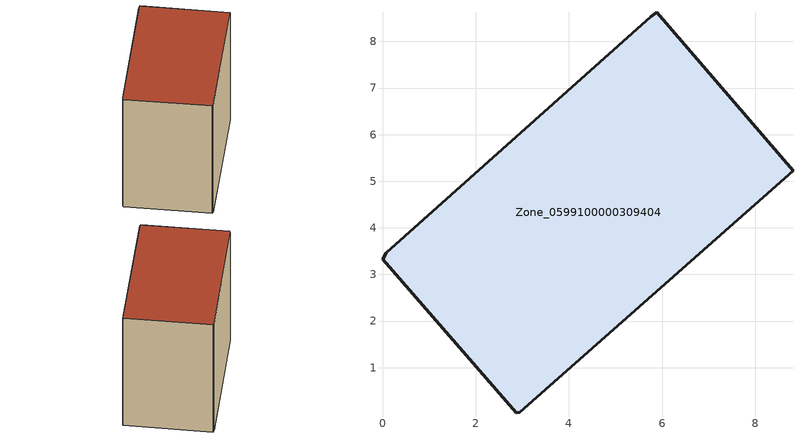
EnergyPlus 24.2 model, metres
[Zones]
Zone_0599100000309404
 floor ground (C_G): 2.95,0.04 2.88,0.03 0,3.33 0.08,3.47 5.76,8.53 5.89,8.63 8.81,5.23 z0
 wall outside (C_F): 8.81,5.23 5.89,8.63 5.76,8.53 0.08,3.47 0,3.33 2.88,0.03 2.95,0.04 8.81,5.23 z0:6.46
 roof outside (C_R): 2.88,0.03 2.95,0.04 8.81,5.23 5.89,8.63 5.76,8.53 0.08,3.47 0,3.33 z6.46
[BUILDING]
Pand.0599100000309404: North Axis=0; Terrain=City; Loads Convergence Tolerance Value=0.04; Temperature Convergence Tolerance Value=0.4; Solar Distribution=FullExterior; Maximum Number of Warmup Days=25; Minimum Number of Warmup Days=1
[Site:Location]
Rotterdam.The.Hague.AP_ZH_NLD Design_Conditions: Latitude=51.96; Longitude=4.45; Time Zone=1; Elevation=-4.5
[SITE:GROUNDTEMPERATURE:BUILDINGSURFACE]
18, 18, 18, 18, 18, 18, 18, 18, 18, 18, 18, 18
[MATERIAL] Thermal Absorptance=0.9; Solar Absorptance=0.7; Visible Absorptance=0.7
Name | Roughness | Thickness | Conductivity | Density | Specific Heat
G.TI.1946 | MediumSmooth | 0.15 | 1 | 540 | 1210
F.TI.1946 | Rough | 0.3 | 0.857143 | 1920 | 840
R.TI.1946 | MediumRough | 0.2 | 0.1 | 1500 | 1000
[CONSTRUCTION]
C_G: G.TI.1946
C_F: F.TI.1946
C_R: R.TI.1946
[ZONE]
Zone_0599100000309404: Type=1; Multiplier=1; Ceiling Height=Autocalculate; Volume=Autocalculate; Floor Area=autocalculate; Part of Total Floor Area=Yes
[ZONEINFILTRATION:DESIGNFLOWRATE]
Infil_Zone_0599100000309404: Zone or ZoneList or Space or SpaceList=Zone_0599100000309404; Schedule=AlwaysOn; Design Flow Rate Calculation Method=Flow/Area; Flow Rate per Floor Area=0.003; Constant Term Coefficient=1; Temperature Term Coefficient=0; Velocity Term Coefficient=0; Velocity Squared Term Coefficient=0
[HVACTEMPLATE:ZONE:IDEALLOADSAIRSYSTEM]
Zone_0599100000309404: Maximum Heating Supply Air Temperature=50; Minimum Cooling Supply Air Temperature=13; Maximum Heating Supply Air Humidity Ratio=0.0156; Minimum Cooling Supply Air Humidity Ratio=0.0077; Heating Limit=NoLimit; Cooling Limit=NoLimit; Dehumidification Control Type=ConstantSensibleHeatRatio; Cooling Sensible Heat Ratio=0.7; Dehumidification Setpoint=60; Humidification Control Type=None; Humidification Setpoint=30; Outdoor Air Method=None; Outdoor Air Flow Rate per Person=0.00944; Outdoor Air Flow Rate per Zone Floor Area=0; Outdoor Air Flow Rate per Zone=0; Demand Controlled Ventilation Type=None; Outdoor Air Economizer Type=NoEconomizer; Heat Recovery Type=None; Sensible Heat Recovery Effectiveness=0.7; Latent Heat Recovery Effectiveness=0.65
[ZONECONTROL:THERMOSTAT]
ThermostatControl_Zone_0599100000309404: Zone or ZoneList=Zone_0599100000309404; Control Type Schedule=DualSetpointControlType; Control 1=Thermostat_Zone_0599100000309404; Temperature Difference Between Cutout And Setpoint=0
[THERMOSTATSETPOINT:DUALSETPOINT]
Thermostat_Zone_0599100000309404: Heating Setpoint Temperature Schedule=HeatingSetpoint_Zone_0599100000309404; Cooling Setpoint Temperature Schedule=CoolingSetpoint_Zone_0599100000309404
[SCHEDULE:COMPACT]
HeatingSetpoint_Zone_0599100000309404: Through: 12/31, For: AllDays, Until: 24:00, 21
CoolingSetpoint_Zone_0599100000309404: Through: 12/31, For: AllDays, Until: 24:00, 24
DualSetpointControlType: Through: 12/31, For: AllDays, Until: 24:00, 4
AlwaysOn: Through: 12/31, For: AllDays, Until: 24:00, 1
